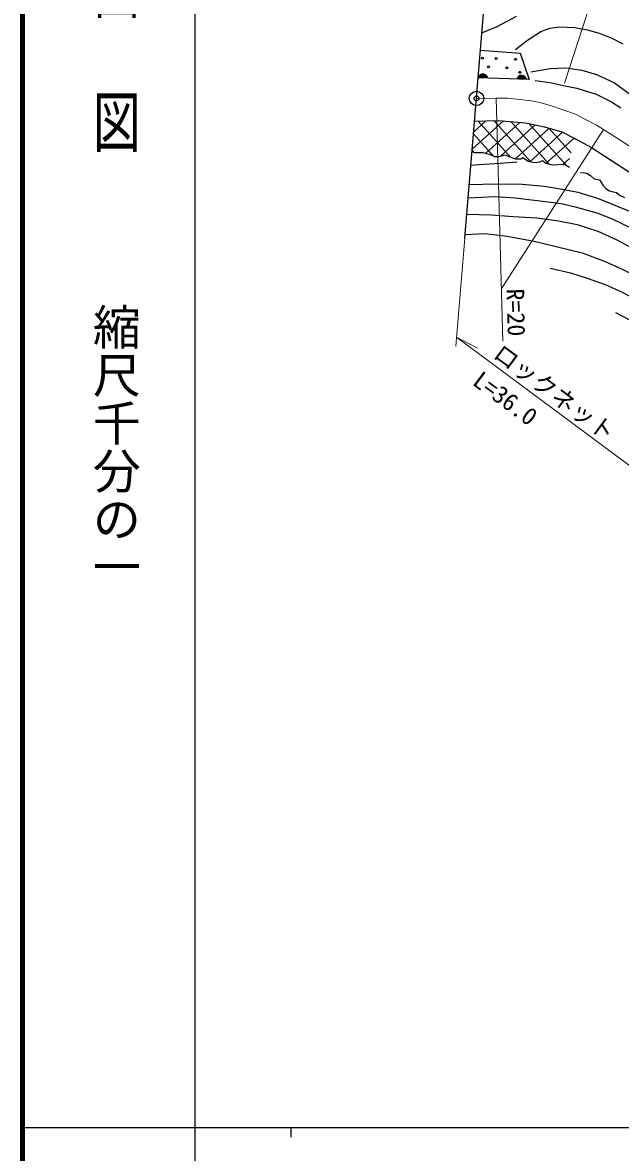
# Model space of a CAD drawing. Units: millimetres, scale not verified. Extents: x 40000 to 680000, y 20000 to 380000.
# Drawn here: x 40000 to 102430, y 202409 to 320261 of the extents above; entities that cross this region are included whole.
import ezdxf
from ezdxf.enums import TextEntityAlignment as Align

# ---------------------------------------------------------------- set-up
doc = ezdxf.new("R2010")
doc.units = ezdxf.units.MM
doc.header["$LTSCALE"] = 1000
doc.header["$PDMODE"] = 32
doc.header["$PDSIZE"] = 500
doc.linetypes.add('CHAIN', pattern=[18.5, 12, -1.5, 3.5, -1.5])
for name, color, linetype, lineweight in [('M-BGD', 7, 'Continuous', 25), ('M-BMK', 2, 'CHAIN', 13), ('M-BMK-OTRS', 5, 'Continuous', 25), ('M-BMK-SRVR', 3, 'Continuous', 25), ('M-STR-HTXT', 7, 'Continuous', 13), ('M-TTL', 2, 'Continuous', 140), ('M-TTL-BAND', 7, 'Continuous', 25)]:
    doc.layers.add(name, color=color, linetype=linetype, lineweight=lineweight)
doc.layers.add('M-OTRS', color=6, linetype='Continuous')
doc.styles.add('@ＭＳ ゴシック', font='')
doc.styles.add('ＭＳ ゴシック', font='')
doc.styles.get('@ＭＳ ゴシック').set_extended_font_data('@MS Gothic')
doc.styles.get('ＭＳ ゴシック').set_extended_font_data('MS Gothic')

msp = doc.modelspace()

# ---------------------------------------------------------------- hatches: boundary and pattern name
at = {"layer": 'M-BGD'}
for points in [[(87580, 314515), (88570, 314474, 0.82183)], [(91614, 314363), (92604, 314322, 0.82183)]]:
    msp.add_hatch(color=256, dxfattribs=at).paths.add_polyline_path(points)

# ---------------------------------------------------------------- linework, layer by layer
for p, q in [((86955, 307052), (90231, 310001)), ((87107, 308871), (88382, 310019)), ((90944, 306241), (87563, 309996)), ((93055, 305765), (89204, 310041)), ((88361, 306636), (91930, 309849)), ((89904, 306344), (93512, 309592)), ((94971, 305505), (90983, 309934)), ((91457, 306059), (94992, 309243)), ((96761, 305385), (92850, 309728)), ((93009, 305775), (96388, 308818)), ((97286, 306670), (94962, 309252)), ((89169, 306344), (87089, 308654)), ((94665, 305584), (97596, 308223)), ((97722, 308054), (97549, 308247)), ((87153, 306716), (86946, 306945)), ((96402, 305466), (97106, 306100))]:
    msp.add_line(p, q, dxfattribs=at)
for points in [[(87972, 319183), (89547, 319844), (91571, 320925)], [(91461, 317438), (92612, 318370), (94121, 319326), (95075, 319669), (96028, 319822), (97669, 319733), (99003, 319517), (100326, 319123), (101534, 318627), (102678, 318030)], [(87820, 317372), (91962, 317081), (92900, 314311), (87580, 314515)], [(93057, 315114), (95098, 315466), (96716, 315536), (98382, 315302), (99930, 314833), (101807, 313965), (103613, 312652), (105138, 311410), (106100, 310425)], [(93512, 314222), (95084, 314001), (96494, 313693), (97860, 313414), (99888, 312783), (101489, 312005), (102459, 311373)], [(87201, 309986), (89648, 310054), (92521, 309797), (94493, 309389), (96315, 308854), (97752, 308147), (99403, 307247), (107838, 301776), (115306, 296841), (119073, 294717)], [(86935, 306820), (87197, 306695), (88064, 306725), (88728, 306527), (89284, 306297), (89725, 306297), (90166, 306412), (90377, 306450), (90894, 306259), (91489, 306048), (92045, 306048), (92236, 306201), (92811, 305818), (93425, 305684), (94038, 305741), (94307, 305875), (94652, 305588), (95169, 305454), (95687, 305435), (96205, 305492), (96680, 305429), (97127, 305184)], [(91640, 305685), (89883, 305559), (87655, 305414), (86813, 305357)], [(98268, 304584), (98498, 304639), (98925, 304541), (99308, 304301), (99681, 303981), (100019, 303883), (100251, 303856), (100606, 303305), (100909, 302940), (101291, 302727), (101701, 302594), (102012, 302540), (102412, 302220), (102839, 302025)], [(86582, 303362), (89539, 303459), (92183, 303404), (94466, 303187), (96169, 302933), (97980, 302571), (100027, 301938), (101683, 301279), (103441, 300555), (105125, 299650), (106683, 298582), (108422, 297242), (111509, 294607), (113737, 292960), (115150, 292091), (117197, 291022), (119171, 290208), (120494, 289755)], [(122541, 287510), (121399, 287619), (120349, 287927), (118501, 288596), (116871, 289393), (114317, 291059), (110440, 293883), (107560, 296146), (105381, 297726), (103606, 298794), (101614, 299772), (100001, 300369), (97755, 301003), (96234, 301347), (94014, 301641), (91424, 301948), (89359, 302093), (86527, 301942)], [(86386, 300266), (88924, 300210), (91225, 300029), (93706, 299884), (95971, 299577), (97909, 299196), (100083, 298490), (102039, 297603), (104129, 296476)], [(86209, 298158), (88295, 298249), (90604, 297985), (93439, 297458), (95733, 296903), (98438, 296249), (100846, 295341), (102684, 294517), (104163, 293757), (105917, 292659), (111558, 288372)], [(95092, 294638), (97205, 294154), (98863, 293634), (100850, 292940), (102547, 292188), (104071, 291378), (105518, 290453), (107717, 288949), (110089, 287407), (112062, 286205), (114145, 285145), (116460, 283930), (118755, 283024), (121579, 282170), (127076, 280705), (131116, 279910), (136362, 278966), (142630, 278002)], [(101923, 290023), (104403, 288725), (106747, 287486), (109305, 286034), (111765, 284581), (114516, 283148), (117585, 281843), (121344, 280430), (124793, 279326), (126924, 278706), (128173, 278567), (131466, 278102)]]:
    msp.add_lwpolyline(points, dxfattribs=at)
for centre in [(88016, 316539), (89459, 316527), (91485, 316428), (88663, 315645), (90565, 315545), (91921, 315073)]:
    msp.add_circle(centre, 100, dxfattribs=at)
for centre in [(88071, 314397), (92105, 314245)]:
    msp.add_arc(centre, 505, 8.81749, 166.47568, dxfattribs=at)
at = {"layer": 'M-BMK'}
msp.add_lwpolyline([(87399, 312351), (89444, 312363), (90635, 312363), (91918, 312245), (93136, 312088), (94157, 311879), (95349, 311539), (96504, 311131), (97722, 310699), (98586, 310268), (99922, 309561), (100668, 309116), (115727, 299450)], dxfattribs=at)
at = {"layer": 'M-BMK-OTRS'}
msp.add_line((86178, 297780), (88366, 323887), dxfattribs=at)
at = {"layer": 'M-BMK-SRVR'}
msp.add_circle((87399, 312351), 750, dxfattribs=at)
at = {"layer": 'M-OTRS'}
msp.add_point((87399, 312351), dxfattribs=at)
at = {"layer": 'M-STR-HTXT'}
for p, q in [((96583, 313957), (102400, 331718)), ((89444, 312363), (90137, 287021)), ((100668, 309116), (89989, 292449)), ((86178, 297780), (85240, 286496)), ((85318, 287444), (87494, 286307))]:
    msp.add_line(p, q, dxfattribs=at)
msp.add_lwpolyline([(85318, 287444), (105286, 272621)], dxfattribs=at)
at = {"layer": 'M-TTL'}
msp.add_line((40000, 380000), (40000, 20000), dxfattribs=at)
at = {"layer": 'M-TTL-BAND'}
for p, q in [((58000, 370000), (58000, 20000)), ((40000, 205000), (579000, 205000)), ((68000, 205000), (68000, 204000))]:
    msp.add_line(p, q, dxfattribs=at)

# ---------------------------------------------------------------- texts
at = {"layer": 'M-STR-HTXT', "style": 'ＭＳ ゴシック'}
for s, rotation, p in [('R=20', 271.568, (89988, 292482)), ('ロックネット', 323.412, (88655, 284967)), ('L=36.0', 323.412, (86541, 282120))]:
    msp.add_text(s, height=1833, rotation=rotation, dxfattribs=at).set_placement(p, align=Align.BOTTOM_LEFT)
at = {"layer": 'M-TTL-BAND', "style": '@ＭＳ ゴシック', "width": 1.4}
msp.add_text('平  面  図', height=3666, rotation=270, dxfattribs=at).set_placement((49777, 306475), align=Align.MIDDLE_RIGHT)
at = {"layer": 'M-TTL-BAND', "style": '@ＭＳ ゴシック'}
msp.add_text('縮尺千分の一', height=3666, rotation=270, dxfattribs=at).set_placement((49777, 261030), align=Align.MIDDLE_RIGHT)

doc.saveas('drawing.dxf')
